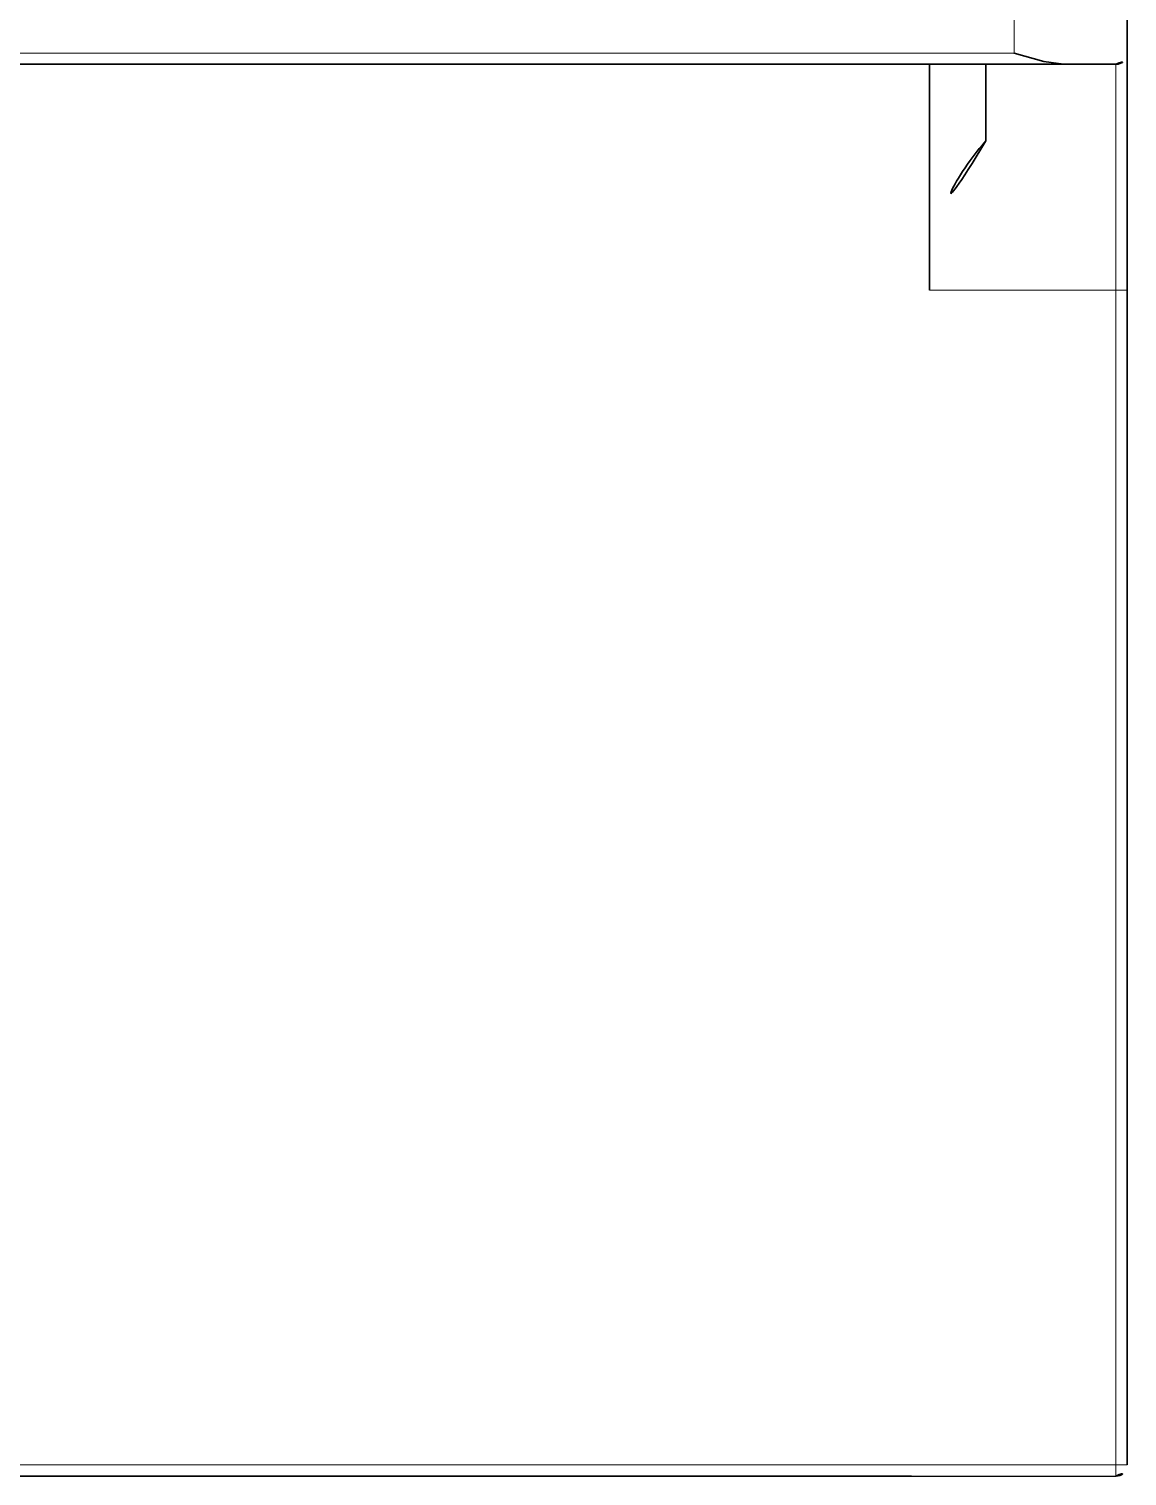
# Model space of a CAD drawing. Extents: x 16296677952 to 16296679688, y -37409618576 to -37409617304.
# Drawn here: x 16296678931.55 to 16296678951, y -37409618178.91 to -37409618153.29 of the extents above; entities that cross this region are included whole.
import ezdxf

# ---------------------------------------------------------------- set-up
doc = ezdxf.new("R2010")
doc.units = 0
doc.header["$LTSCALE"] = 10
doc.header["$MEASUREMENT"] = 0
doc.layers.get('0').update_dxf_attribs({"linetype": 'CONTINUOUS'})

msp = doc.modelspace()

# ---------------------------------------------------------------- linework, layer by layer
at = {"color": 7, "lineweight": 13, "ltscale": 0.239999}
msp.add_line((16296678949.00104, -37409618144.114571), (16296678949.00104, -37409618153.714546), dxfattribs=at)
at = {"color": 7, "lineweight": 35, "ltscale": 0.239999}
for p, q in [((16296678951.00098, -37409618144.114571), (16296678951.00098, -37409618153.714546)), ((16296678951.00104, -37409618144.114571), (16296678951.00104, -37409618153.714546))]:
    msp.add_line(p, q, dxfattribs=at)
at = {"color": 7, "lineweight": 35}
for p, q in [((16296678949.87281, -37409618153.914558), (16296678854.12928, -37409618153.914558)), ((16296678856.82099, -37409618178.914558), (16296678947.181101, -37409618178.914558))]:
    msp.add_line(p, q, dxfattribs=at)
at = {"color": 7, "lineweight": 13}
for p, q in [((16296678944.390751, -37409618153.714546), (16296678862.080629, -37409618153.714546)), ((16296678853.20105, -37409618178.714546), (16296678950.801029, -37409618178.714546))]:
    msp.add_line(p, q, dxfattribs=at)
at = {"color": 7, "lineweight": 13, "ltscale": 0.115257}
msp.add_line((16296678949.00104, -37409618153.714546), (16296678944.390751, -37409618153.714546), dxfattribs=at)
at = {"color": 7, "lineweight": 35, "ltscale": 0.100002}
msp.add_line((16296678947.50104, -37409618153.914497), (16296678947.50104, -37409618157.914558), dxfattribs=at)
at = {"color": 7, "lineweight": 35, "ltscale": 0.033856}
msp.add_line((16296678948.50104, -37409618153.914558), (16296678948.50104, -37409618155.268806), dxfattribs=at)
at = {"color": 7, "lineweight": 35, "ltscale": 0.023206}
msp.add_line((16296678949.87281, -37409618153.914558), (16296678950.801029, -37409618153.914558), dxfattribs=at)
at = {"color": 7, "lineweight": 13, "ltscale": 0.1}
msp.add_line((16296678950.801029, -37409618157.914558), (16296678950.801029, -37409618153.914558), dxfattribs=at)
msp.add_line((16296678950.801029, -37409618157.914558), (16296678950.801029, -37409618153.914558), dxfattribs=at)
at = {"color": 7, "lineweight": 35, "ltscale": 0.105}
for p, q in [((16296678951.00098, -37409618157.914558), (16296678951.00098, -37409618153.714546)), ((16296678951.00104, -37409618157.914558), (16296678951.00104, -37409618153.714546))]:
    msp.add_line(p, q, dxfattribs=at)
at = {"color": 7, "lineweight": 13, "ltscale": 0.0825}
msp.add_line((16296678947.50104, -37409618157.914558), (16296678950.801029, -37409618157.914558), dxfattribs=at)
at = {"color": 7, "lineweight": 13, "ltscale": 0.025}
msp.add_line((16296678950.801029, -37409618158.914558), (16296678950.801029, -37409618157.914558), dxfattribs=at)
msp.add_line((16296678950.801029, -37409618158.914558), (16296678950.801029, -37409618157.914558), dxfattribs=at)
at = {"color": 7, "lineweight": 13, "ltscale": 0.004999}
for p, q in [((16296678950.801029, -37409618157.914558), (16296678951.00098, -37409618157.914558)), ((16296678951.00098, -37409618178.714546), (16296678950.801029, -37409618178.714546))]:
    msp.add_line(p, q, dxfattribs=at)
at = {"color": 7, "lineweight": 13, "ltscale": 0.005}
for p, q in [((16296678950.801029, -37409618157.914558), (16296678951.00104, -37409618157.914558)), ((16296678951.00104, -37409618178.714546), (16296678950.801029, -37409618178.714546))]:
    msp.add_line(p, q, dxfattribs=at)
at = {"color": 7, "lineweight": 35, "ltscale": 0.025}
for p, q in [((16296678951.00098, -37409618158.914558), (16296678951.00098, -37409618157.914558)), ((16296678951.00104, -37409618158.914558), (16296678951.00104, -37409618157.914558))]:
    msp.add_line(p, q, dxfattribs=at)
at = {"color": 7, "lineweight": 13, "ltscale": 0.018827}
msp.add_line((16296678950.801029, -37409618159.667641), (16296678950.801029, -37409618158.914558), dxfattribs=at)
msp.add_line((16296678950.801029, -37409618159.667641), (16296678950.801029, -37409618158.914558), dxfattribs=at)
at = {"color": 7, "lineweight": 35, "ltscale": 0.275}
for p, q in [((16296678951.00098, -37409618169.914558), (16296678951.00098, -37409618158.914558)), ((16296678951.00104, -37409618169.914558), (16296678951.00104, -37409618158.914558))]:
    msp.add_line(p, q, dxfattribs=at)
at = {"color": 7, "lineweight": 13, "ltscale": 0.256173}
msp.add_line((16296678950.801029, -37409618169.914558), (16296678950.801029, -37409618159.667641), dxfattribs=at)
msp.add_line((16296678950.801029, -37409618169.914558), (16296678950.801029, -37409618159.667641), dxfattribs=at)
at = {"color": 7, "lineweight": 13, "ltscale": 0.22}
msp.add_line((16296678950.801029, -37409618178.714546), (16296678950.801029, -37409618169.914558), dxfattribs=at)
msp.add_line((16296678950.801029, -37409618178.714546), (16296678950.801029, -37409618169.914558), dxfattribs=at)
at = {"color": 7, "lineweight": 35, "ltscale": 0.22}
for p, q in [((16296678951.00098, -37409618178.714546), (16296678951.00098, -37409618169.914558)), ((16296678951.00104, -37409618178.714546), (16296678951.00104, -37409618169.914558))]:
    msp.add_line(p, q, dxfattribs=at)
at = {"color": 7, "lineweight": 13, "ltscale": 0.00483}
msp.add_line((16296678950.801029, -37409618178.907753), (16296678950.801029, -37409618178.714546), dxfattribs=at)
at = {"color": 7, "lineweight": 13, "ltscale": 0.004829}
msp.add_line((16296678950.801029, -37409618178.907722), (16296678950.801029, -37409618178.714546), dxfattribs=at)
at = {"color": 7}
msp.add_line((16296678853.20105, -37409618178.914558), (16296678950.801029, -37409618178.914558), dxfattribs=at)
at = {"color": 7, "lineweight": 13, "ltscale": 0.000170898}
msp.add_line((16296678950.801029, -37409618178.914558), (16296678950.801029, -37409618178.907722), dxfattribs=at)
at = {"color": 7, "lineweight": 13, "ltscale": 0.000170135}
msp.add_line((16296678950.801029, -37409618178.914558), (16296678950.801029, -37409618178.907753), dxfattribs=at)
at = {"color": 7, "lineweight": 35}
msp.add_lwpolyline([(16296678949.00104, -37409618153.714546), (16296678949.524111, -37409618153.86628), (16296678949.87281, -37409618153.914558)], dxfattribs=at)
for centre, radius, start, end in [((16296678950.801029, -37409618153.714546), 0.2, 270, 0), ((16296678950.801029, -37409618153.714546), 0.2, 270, 0), ((16296678951.50104, -37409618157.914558), 3.99997, 138.5902264, 180), ((16296678950.801029, -37409618178.714546), 0.2, 270, 0), ((16296678950.801029, -37409618178.714546), 0.2, 270, 0)]:
    msp.add_arc(centre, radius, start, end, dxfattribs=at)

doc.saveas('drawing.dxf')
